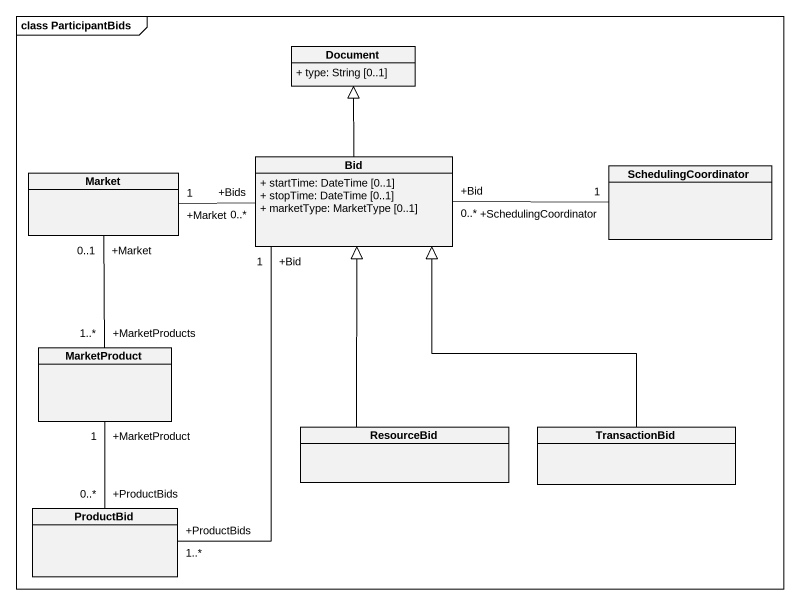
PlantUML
@startuml
mainframe class ParticipantBids
hide circle
hide empty members
skinparam classAttributeIconSize 0
class Document {
  + type: String [0..1]
}
class Market
class Bid {
  + startTime: DateTime [0..1]
  + stopTime: DateTime [0..1]
  + marketType: MarketType [0..1]
}
class SchedulingCoordinator
class MarketProduct
class ResourceBid
class TransactionBid
class ProductBid
Bid -up-|> Document
Bid "+Bids\n0..*" -left- "+Market\n1" Market
Bid "+Bid\n0..*" -right- "+SchedulingCoordinator\n1" SchedulingCoordinator
MarketProduct "+MarketProducts\n1..*" -up- "+Market\n0..1" Market
MarketProduct "+MarketProduct\n1" -- "+ProductBids\n0..*" ProductBid
ResourceBid -up-|> Bid
TransactionBid -up-|> Bid
ProductBid "+ProductBids\n1..*" -up- "+Bid\n1" Bid
@enduml
